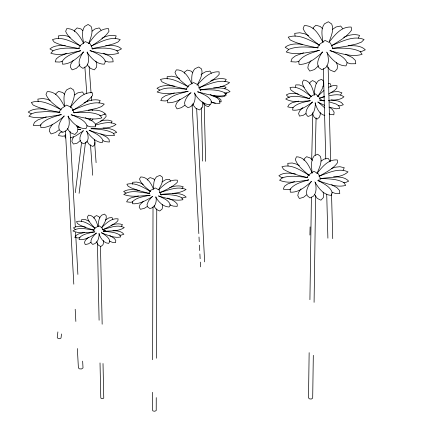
<?xml version="1.0" encoding="UTF-8"?>
<svg xmlns="http://www.w3.org/2000/svg" width="435" height="435" viewBox="0 0 435 435"><rect width="100%" height="100%" fill="white"/><g stroke="black" fill="none" stroke-linecap="round" stroke-linejoin="round"><path stroke-width="0.65" d="M152.527 392.31L152.484 409.966L152.973 410.966L154.844 411.244L156.219 410.52L156.252 397.617M152.614 359.723L153.017 206.946M156.355 358.233L156.752 208.854M309.149 352.665L308.497 397.481L309.149 398.775L311.248 399.085L312.689 398.096L313.314 355.313M309.916 299.699L311.406 197.164M314.081 302.347L315.631 195.739M309.905 235.052L310.095 226.918M311.688 159.786L312.803 112.997M315.196 155.197L316.082 117.901M314.277 95.341C314.614 90.257 314.625 84.379 318.518 80.567L321.693 79.317L323.629 81.41C324.369 86.995 320.503 91.812 317.882 96.407M99.175 233.503C99.213 237.912 97.772 243.48 92.747 244.426L91.018 242.763C90.214 238.777 93.77 235.743 96.189 233.073M315.391 102.763C315.266 107.179 314.744 112.154 311.199 115.237L308.024 116.526L306.088 114.4C305.196 109.332 309.464 105.373 312.433 101.828M98.136 226.417C98.402 222.508 98.544 217.989 101.67 215.184L104.465 214.091L106.194 215.722C106.879 220.279 103.601 224.199 101.458 227.94M74.662 31.537L74.755 30.189L77.109 27.916L80.97 28.927L82.84 30.657M313.156 28.808L313.254 27.633L315.913 25.235L320.231 26.47L322.389 28.514M295.523 87.147L295.784 84.885L299.476 84.934L302.673 86.195L304.266 87.332M81.486 221.333L81.698 219.528L84.95 219.441L89.202 221.225M304.011 160.433L304.206 158.813L306.631 156.698L310.34 158.019L312.493 160.384M57.898 331.91L57.23 337.294L57.882 338.381L59.78 338.74L61.02 338.006L61.525 333.966M75.309 192.645L81.617 142.185M79.105 193.352L85.499 142.218M55.772 94.699L55.914 93.617L58.573 91.388L62.667 92.486L64.581 94.275M184.38 73.243L184.652 72.009L187.365 70.046L191.155 71.133L192.825 72.808M329.529 161.825L329.784 160.765L328.197 158.378L324.026 159.123L321.052 161.124M147.476 180.123L147.737 179.122L150.097 177.61L153.327 178.644L154.637 179.992M309.557 83.95L310.133 82.21L312.537 80.551L315.353 81.976L316.375 83.634M89.773 120.261L90.311 118.695M93.9 218.207L94.335 216.962L96.45 215.586L98.946 216.635L99.86 217.924M329.273 41.526C331.133 36.002 334.276 29.754 331.66 23.99L328.365 21.75L324.483 23.816C320.606 28.884 322.079 35.681 322.857 41.51M88.773 43.527C90.534 38.117 93.569 32.021 91.078 26.404L88.109 24.458L84.667 26.453C81.28 31.151 82.688 37.279 83.487 42.576M115.172 38.405L116.205 35.898C111.322 34.501 106.26 35.942 101.882 38.22M358.369 38.095L359.555 35.387C354.221 33.702 348.587 35.012 343.661 37.334M330.529 86.902L331.03 85.777L330.16 83.585L328.343 83.759M111.202 123.094L112.067 121.186L108.168 120.125L104.204 120.245L100.539 121.104M70.291 107.494C72.395 102.024 75.989 95.863 73.591 89.958L70.503 87.908L66.691 89.849C62.841 94.455 64.016 100.898 64.646 106.385M317.099 173.315C319.176 168.024 322.493 162.135 320.394 156.377L317.615 154.191L314.146 155.937C310.362 160.803 311.607 167.415 312.167 173.103M343.112 170.172L344.264 167.72L339.931 166.725L335.456 167.181L331.285 168.497M98.968 102.981L100.219 100.48C94.765 98.837 89.066 100.349 84.069 102.714M197.245 85.048C199.529 80.078 203.373 74.592 201.535 68.926L198.757 66.979L194.989 68.67C191.057 72.672 191.666 78.74 191.949 83.89M158.764 189.491C160.64 185.701 163.772 181.52 162.337 177.11L159.998 175.397L156.73 176.648C153.267 179.796 153.631 184.902 153.74 189.176M83.205 51.988C80.812 56.24 77.435 61.493 79.98 66.392L82.949 68.382L86.386 66.337C89.724 62.259 88.664 56.632 87.343 51.977M186.517 88.724L188.301 85.706L193.57 82.541L198.224 84.901L200.791 90.779M224.846 81.59L226.243 79.339C221.062 77.675 215.581 78.952 210.698 80.992M322.395 51.841C319.649 56.392 315.87 62.085 318.643 67.452L321.938 69.741L325.82 67.621C329.474 63.461 328.539 57.523 327.202 52.624M59.013 112.295L61.297 108.685L66.56 105.096L71.65 107.543L74.178 112.997M202.998 104.161L203.83 102.867M311.096 181.493C308.518 185.642 305.06 190.704 307.235 195.723L310.014 197.952L313.483 196.163C316.892 192.373 316.256 186.903 315.326 182.298M148.688 193.401L150.668 190.367L155.257 187.953L159.194 190.079L161.146 195.239M83.09 130.701C80.986 133.877 78.523 138.069 80.703 141.821L83.308 143.778L86.331 142.49C89.36 139.369 88.028 134.692 86.782 131.065M78.512 48.437L80.616 45.24L85.336 41.602L90.175 43.891L92.911 49.372M73.732 136.96L72.319 139.108L71.878 141.592L73.406 144.034L77.126 143.207L80.578 140.347M93.661 230.099L95.086 227.951L99.082 225.825L102.067 227.858L102.638 228.94M88.615 43.685C93.514 36.98 99.262 28.378 108.571 28.634L108.951 31.363C104.737 38.008 97.467 41.842 91.203 46.295M340.513 94.873L341.921 92.829L338.457 91.66L334.629 91.736L330.943 92.568M181.982 188.556L183.222 186.762C178.763 185.152 173.951 186.039 169.612 187.599M63.869 115.987C61.112 120.087 57.083 125.236 59.579 130.353L62.667 132.452L66.473 130.456C70.176 126.601 69.529 120.832 68.322 116.08M79.92 64.788L76.364 68.338L72.177 69.888L70.388 67.175L70.851 64.086L73.303 60.188M317.175 47.79L319.736 44.218L325.07 40.395L330.459 43.076L333.025 48.764M121.289 226.341L122.518 224.683C118.777 223.073 114.644 224.02 110.968 225.346M318.529 65.761L314.489 69.529L309.769 71.09L307.817 68.039L308.388 64.663L311.03 60.661M316.936 173.456C322.096 167.203 328.207 159.014 337.31 159.96L337.522 162.733C333.074 169.036 325.701 172.32 319.295 176.273M329.42 41.765C334.863 34.903 341.437 26.35 351.203 27.062L351.594 30.075C346.679 37.318 338.414 41.26 331.28 45.974M70.954 106.57C76.391 100.045 82.9 92.062 92.296 92.66L92.563 95.45C87.549 102.258 79.583 105.999 72.623 110.479M306.789 177.436L309.144 174.604L313.956 171.308L318.54 173.978L320.769 179.476M309.182 98.457L310.943 96.407L315.489 93.916L319.361 97.364M190.438 92.802C187.86 95.814 185.092 99.066 184.543 103.133L185.196 105.645L187.98 107.646C194.668 106.211 196.006 98.593 194.75 92.889M65.826 134.823L65 135.78L65.337 138.091M197.066 85.195C202.879 78.893 209.681 71.106 219.099 71.84L219.148 74.401C213.743 80.676 205.842 83.998 198.811 88.087M301.036 188.866L298.421 192.602L297.785 195.658L299.362 198.512L303.543 197.283L306.523 194.885M209.92 104.944L208.332 106.727L205.673 105.667L203.607 102.997M52.624 124.247L49.949 127.977L49.296 131.125L51.091 133.953L55.669 132.457L58.91 129.847M201.008 74.94L202.193 73.705L205.478 71.824L209.947 71.079L211.426 73.205M152.239 196.495L148.465 200.986L147.008 204.7L147.514 206.794L149.852 208.55C155.398 207.74 156.97 201.595 155.947 196.876M317.55 96.445L323.966 90.469M101.431 227.793C106.004 223.508 111.235 217.897 118.108 218.854L117.869 220.801L116.036 222.606L110.822 225.83L102.676 229.843M91.171 120.838L92.965 119.07M224.509 88.849L226.113 87.277L223.411 86.369L220.186 86.429M322.819 86.293L323.694 85.45M83.776 51.961C77.778 57.496 71.182 64.081 62.493 64.206L62.102 61.433C66.223 55.218 74.113 53.331 80.611 50.531M158.857 189.665C163.859 184.859 169.802 179.176 177.328 180.182L177.311 182.298C172.483 187.316 165.691 189.752 159.607 192.884M180.046 99.229L176.398 103.367L175.561 106.249L177.067 108.902L181.509 107.619L184.766 105.286M161.907 181.955L165.588 179.758L169.433 179.323L170.661 181.123M105.384 220.066L108.832 217.908L112.04 217.554L112.828 219.273M322.694 52.14C315.989 57.92 308.513 64.652 299.101 64.429L298.709 61.368C303.325 54.799 311.9 53.065 319.002 50.319M302.863 107.527L299.612 110.958L298.6 113.535L299.47 116.107L303.108 115.367L305.952 113.524M311.726 181.395C305.636 186.533 298.84 192.738 290.319 192.183L290.107 189.366C294.408 183.478 302.227 182.069 308.725 179.72M143.474 201.155L139.967 204.678L139.178 207.033L140.407 209.295L144.251 208.392L147.101 206.582M88.457 237.282L85.32 240.37L84.461 242.502L85.255 244.568L88.452 243.85L90.942 242.273M64.489 115.976C57.605 121.408 50.123 127.776 40.874 127.694L40.602 124.861C45.517 118.537 54.092 117.037 61.253 114.416M83.553 130.734L75.581 136.014L70.497 137.879M92.09 31.151L95.015 28.949L99.24 27.9L100.991 30.129M332.65 29.303L335.95 27.003L340.687 26.008L342.622 28.509M191.117 92.709C184.048 97.418 176.518 103.013 167.633 102.78L167.584 100.175C172.809 94.46 181.096 93.405 188.165 91.198M312.564 102.258C306.599 106.091 300.145 111.132 292.646 110.104L292.94 107.652C297.415 102.948 304.353 102.181 310.351 100.588M74.505 95.009L77.773 92.862L82.384 91.921L84.145 94.205M96.57 233.1C91.247 236.254 85.592 240.272 79.11 239.663L79.344 237.684C83.362 233.731 89.371 233.127 94.607 231.768M62.189 131.555L59.421 133.257L58.497 135.611L62.455 136.22L65.799 135.802M152.707 196.517C146.541 200.105 139.945 204.298 132.523 203.759L132.539 201.606C137.194 197.071 144.202 196.615 150.238 195.103M328.789 87.196L333.33 85.505L337.071 85.744L336.777 88.153L334.678 90.311L328.713 94.031M95.841 124.013C99.506 121.876 103.682 120.071 106.14 116.449L105.797 114.182L104.46 114.133M324.379 96.217L319.29 98.582M91.372 45.914C100.354 42.287 110.354 35.893 120.223 39.601L117.88 42.064L113.829 43.788L104.666 46.224L92.443 48.546M225.167 94.264L226.918 93.471L225.885 92.709M331.367 45.577C341.627 41.831 353.089 35.066 364.09 39.514L361.431 42.13L356.869 43.881L346.548 46.246L332.791 48.399M72.716 110.109C82.634 106.531 93.617 100.05 104.269 104.112L101.616 106.559L97.174 108.217L87.212 110.533L73.988 112.714M318.871 176.142C328.055 173.157 338.495 167.361 348.027 171.879C341.089 178.23 329.474 177.072 320.628 178.616M198.795 87.734C208.561 84.597 219.338 78.588 229.615 82.612C221.399 88.74 210.11 88.011 200.372 89.925M66.865 53.298L59.323 56.409L56.213 58.899L55.212 61.89L59.666 62.053L62.248 61.362M113.769 133.371L116.743 132.365C113.258 128.635 107.826 128.358 103.041 128.015M159.656 192.585C168.106 190.312 177.485 185.767 186.104 189.475C178.665 194.293 168.959 193.243 160.444 194.527M102.252 229.745C109.283 228.005 117.303 223.976 124.296 227.587C118.266 231.73 110.24 230.615 103.247 231.42M303.581 52.847L295.599 55.827L292.07 58.453L290.901 61.705L295.892 62.036L299.073 61.308M46.3 116.884L37.943 119.875L34.474 122.355L33.25 125.394L38.024 125.65L41.102 124.937M319.551 98.201L324.543 96.815M95.086 125.133C101.828 123.48 109.489 120.865 116.042 124.437C109.343 129.499 98.946 127.808 90.899 128.847M294.571 181.612L287.633 183.994L284.452 186.251L283.299 189.171L287.633 189.687L290.836 189.078M174.332 92.97L165.599 95.662L162.141 97.864L160.771 100.643L165.262 100.969L167.638 100.501M80.605 50.851C70.883 52.494 60.563 56.436 50.835 53.239L53.179 50.726C61.449 47.176 70.736 48.214 79.507 48.388M78.148 129.722L80.758 129.162M138.422 196.016L130.881 197.909L127.857 199.605L126.618 201.856L130.467 202.286L132.811 201.938M84.319 232.491L78.615 233.954L75.994 235.427L74.776 237.439L77.849 237.95L80.1 237.651M298.709 101.105L292.108 102.736L289.117 104.438L287.709 106.858L291.178 107.641L293.098 107.44M319.671 50.471C308.703 51.912 297.018 55.827 286.214 51.977L288.878 49.307C298.236 45.702 308.54 47.225 318.311 47.758M61.297 114.737C50.661 116.047 39.4 119.739 28.9 116.248L31.554 113.752L36.007 112.312L46.056 111.572L60.079 112.23M329.54 95.64C334.287 94.857 339.822 93.612 343.96 96.82C339.757 100.561 333.596 99.871 328.338 100.387M104.003 230.74L105.139 230.55M308.698 180.041C299.149 181.02 288.791 184.222 279.602 180.264L282.032 177.92C290.248 174.99 299.155 176.664 307.61 177.458M319.594 99.832L321.53 99.555M188.012 91.519C177.833 92.361 167.051 95.45 157.122 92.008C165.121 85.401 177.05 88.876 186.588 89.104M116.776 50.764L118.086 50.59L121.517 48.861C117.33 44.805 111.039 45.452 105.672 45.735M99.61 115.628L101.475 115.449L105.265 113.796C100.817 109.462 94.107 110.039 88.359 110.18M360.169 51.689L361.452 51.569L365.313 49.797C360.881 45.349 354.133 45.642 348.304 45.767M94.917 231.947C87.658 232.138 79.725 234.144 72.917 230.931C78.952 226.439 87.179 229.408 94.031 230.093M149.999 195.358C141.31 195.614 132.071 197.659 123.747 194.472C131.136 189.263 141.054 192.738 149.395 193.347M310.09 100.882C302.059 101.007 293.06 103.215 285.757 99.022C292.521 93.742 301.923 97.516 309.617 98.522M78.213 129.586L80.687 129.412M224.498 93.193L226.292 93.079L230.039 91.665C225.792 87.343 219.18 87.984 213.607 87.946M343.313 182.76L345.243 182.651L348.68 181.161C344.966 176.876 338.827 176.942 333.596 176.822M91.801 48.383C100.121 48.236 109.011 47.072 116.797 50.656L118.63 53.173C109.239 56.387 99.278 52.662 89.958 50.786M103.236 230.702L105.553 230.599M73.754 112.518C82.509 112.513 91.85 111.463 100.006 115.264L101.85 117.88C91.676 120.881 81.111 116.977 71.101 114.911M332.541 48.187C341.741 48.296 351.583 47.366 360.093 51.509L362.105 54.342C351.404 57.529 340.328 53.075 329.86 50.737M199.747 89.751C208.082 89.909 217.011 88.996 224.726 92.742L226.282 95.178C216.695 97.674 206.908 94.009 197.566 91.905M324.521 100.49L320.029 100.518M181.792 198.11L186.202 197.082C182.662 193.33 177.045 193.608 172.282 193.368M219.354 101.839L221.203 101.817L220.909 99.816L219.104 98.125L214.042 95.825M119.75 235.15L121.099 235.15L123.872 234.247C121.398 230.849 116.738 230.925 112.942 230.61M338.272 105.748L340.181 105.797L343.329 104.753L341.35 102.442L338 100.985L331.013 99.876M160.868 194.347C167.85 194.75 175.321 194.336 181.694 197.648L182.966 199.719C174.68 201.394 166.431 198.072 158.476 196.06M319.758 178.421C327.919 178.943 336.728 178.546 344.041 182.727L345.678 185.402C336.239 187.925 326.772 183.325 317.816 180.688M65.315 45.697C60.035 45.365 54.13 45.262 49.9 48.927L52.907 50.65M91.301 128.668C98.631 129.38 106.45 129.407 113.04 133.072L114.65 135.339C105.884 136.846 97.364 132.74 89.077 130.386M103.351 231.273C108.919 231.898 115.019 231.828 119.848 235.03L120.674 236.961C114.019 238.391 107.565 235.074 101.447 232.845M45.844 109.201C39.889 108.696 33.223 108.223 28.204 112.078L31.347 113.878M302.744 44.316C296.784 43.761 290.091 43.331 285.142 47.295L288.492 49.285M174.506 86.125C168.639 85.477 162.108 84.781 156.975 88.316L159.803 90.023M215.298 103.073L212.28 102.698L211.089 102.122M319.899 100.306L324.173 100.925M295.408 173.864C289.906 173.081 283.615 172.113 278.878 175.729L281.717 177.703L282.94 177.969M139.238 190.448C134.083 189.682 128.352 188.681 123.638 191.536L126.03 193.042M79.137 48.6C70.736 47.002 62.004 45.979 54.261 42.141L52.428 39.667C62.026 35.898 71.77 41.977 80.377 45.816M213.623 96.021L222.165 96.88L225.025 96.14L224.4 95.298M76.81 126.688L79.165 127.123M85.554 227.124C81.557 226.314 77.077 225.596 73.423 227.875L75.184 229.348M59.666 112.431C50.716 110.517 41.417 109.201 33.158 105.042L31.32 102.481C41.706 98.865 51.977 105.352 61.139 109.625M317.893 47.975C308.529 45.892 298.796 44.413 290.21 39.928L288.204 37.149C299.182 33.343 309.943 40.509 319.556 45.088M211.948 95.684L213.047 95.917M186.794 89.344C178.415 87.326 169.693 85.896 162.005 81.829L160.45 79.442C170.33 76.343 179.867 82.519 188.404 86.799M298.334 94.101C294.364 93.166 289.906 92.628 286.301 94.933L288.285 96.858L289.405 97.239M307.159 177.605C299.149 175.419 290.759 173.744 283.587 169.367L281.951 166.741C291.836 163.685 301.047 170.765 309.307 175.289M329.502 101.926L336.212 104.063L338.827 105.89L339.735 108.32L336.135 108.821L329.039 107.135M149.558 193.597L138.738 190.557L131.201 187.882L128.162 186.256L126.884 184.222C135.367 182.042 143.256 187.458 150.396 191.318M104.944 61.03L108.63 62.042L113.154 61.835L112.708 58.812L110.06 56.322L103.198 53.222M86.788 125.72L90.708 126.857L95.597 126.786L95.265 123.676L92.535 121.055L85.314 117.738M324.869 115.514C319.083 114.253 316.718 107.929 315.032 102.894M77.033 126.618L79.948 127.498M347.108 62.694L350.697 63.782L355.759 63.733L355.313 60.389L352.394 57.556L345.374 54.163M94.15 230.3L85.646 227.516L79.692 224.998L77.37 223.454L76.538 221.556C83.389 219.74 89.528 224.618 94.96 228.114M210.953 101.959L215.211 103.291L219.876 103.356L219.778 100.48L217.364 98L210.225 94.574M318.779 179.78L319.948 180.161M169.623 204.831L173.239 206.103L177.23 206.342L177.214 203.955C174.859 200.818 171.031 199.464 167.502 198.094M309.742 98.778C303.271 96.32 296.344 94.352 290.895 89.92L289.982 87.527C298.274 85.581 305.218 92.209 311.438 96.706M331.829 192.145L335.352 193.434L339.773 193.564L339.523 190.497L337.087 187.806L331.633 184.668M102.975 140.69L105.466 141.663L109.402 142.022L109.054 139.483L106.76 137.134L100.806 133.882M70.252 37.383L67.023 36.018L62.754 35.262L58.263 35.953L58.671 38.476M109.495 241.115L112.333 242.328L115.596 242.6L115.802 240.43L114.361 238.445L109.761 235.46M50.117 100.556L47.279 99.327L42.739 98.473L37.878 99.088L38.177 101.643M71.383 114.601C77.06 117.445 84.607 119.462 87.174 125.862L85.961 128.706C77.925 128.847 72.09 122.382 67.887 116.281M90.11 50.449C95.618 53.195 102.801 55.223 105.384 61.351L104.389 64.168C96.603 64.434 91.084 57.98 86.951 52.184M324.717 105.406L317.827 102.143M308.714 35.621L304.516 33.734L299.742 32.761L294.696 33.364L295.126 36.143M197.767 91.606C202.824 94.275 209.773 96.211 211.742 102.16L210.377 104.743C203.069 104.781 197.784 98.859 194.32 93.063M330.143 50.406C336.277 53.592 344.286 55.963 347.157 62.836L346.004 65.892C337.261 65.881 331.149 58.616 326.495 52.069M179.655 78.702L176.012 77.038L171.776 76.163L167.132 76.625L167.209 78.963M158.634 195.832C162.869 198.181 168.726 199.888 170.351 204.928L169.123 207.006C163.016 206.766 158.579 201.894 155.643 196.995M143.305 184.44L140.217 182.928L136.601 182.058L132.604 182.276L132.626 184.195M329.099 113.85L330.16 114.378L333.841 114.802L334.113 112.154L332.514 109.658L330.089 107.581M89.305 130.185C94.216 132.969 100.528 135.073 103.019 140.538L102.143 142.729C95.249 141.973 90.453 136.329 86.445 131.191M299.318 165.67L296.333 164.087L292.211 162.989L287.791 163.326L288.046 165.909M317.99 180.362C323.259 183.597 330.17 186.294 332.291 192.607L331.155 195.358C323.357 194.967 318.491 187.953 314.81 181.868M101.583 232.649C104.786 234.982 109.267 237.173 109.843 241.507L108.625 243.393C103.394 243.04 100.48 238.048 98.914 233.611M80.377 46.077C75.043 41.776 68.42 38.014 65.669 31.44L66.669 28.672C75.44 28.139 80.154 36.872 83.732 43.522M61.134 109.897C55.642 105.33 48.72 101.36 45.996 94.444L47.214 91.654C55.936 91.149 60.856 99.517 64.331 106.254M319.317 45.256C313.45 40.319 306.153 35.969 303.146 28.601L304.304 25.6C314.092 25.306 319.23 35.045 323.118 42.565M318.012 101.882L324.733 107.913M188.148 86.869C183.331 82.585 177.078 78.817 174.99 72.411L176.354 69.883C184.445 69.508 188.806 77.37 191.661 83.759M150.407 191.503C146.416 187.751 141.196 184.429 139.499 178.975L140.728 176.936C147.585 176.893 151.201 183.543 153.495 189.062M309.209 175.615C304.103 170.786 297.671 166.404 295.338 159.493L296.474 156.779C305.196 157.002 309.106 166.083 312.183 172.923M95.004 228.25C92.046 224.873 88.055 221.649 87.375 216.978L88.588 215.124C94.406 215.374 96.543 221.605 97.946 226.309M311.183 96.793C307.686 92.389 303.01 88.104 302.309 82.253L303.706 79.996C310.585 80.752 312.558 88.403 314.103 94.014M212.101 79.823L212.905 80.812M86.837 141.206L89.463 144.806L92.845 146.481L94.928 144.458L95.096 141.919L94.248 139.477M87.239 64.13L88.044 65.788L90.409 68.371L94.308 69.872L96.624 67.099L96.782 63.994L95.809 61.134M326.881 65.603L327.609 67.148L330.208 70.073L334.542 71.862L337.19 68.899L337.413 65.489L336.375 62.319M67.577 128.423L68.36 130.136L70.774 132.844L74.902 134.486L77.528 131.702L77.849 128.526L76.957 125.595M314.619 194.478L317.229 198.398L320.932 200.192L323.357 197.593L323.7 194.494L323.074 192.139M192.901 103.655L193.722 105.77L195.832 108.32L199.643 109.935L202.329 107.429L202.857 104.514L202.226 101.801M154.153 205.652L154.762 207.321L156.513 209.518L159.737 211.008L162.103 209.028L162.625 206.63L162.146 204.368M96.787 241.561L97.114 243.105L98.337 245.133L100.844 246.542L102.948 244.796L103.601 242.632L103.438 240.539M312.58 112.866L312.928 114.796L314.277 117.336L317.093 119.141L319.502 117.091L320.274 114.448L320.16 112.502M89.142 66.631L91.056 93.008M91.301 96.391L91.595 100.447M92.231 109.239L92.329 110.593M94.433 139.678L94.531 141.027M94.629 142.381L96.102 162.674M84.874 67.028L86.782 93.405M87.272 100.17L87.37 101.518M90.507 144.806L92.715 175.245M70.057 131.441L75.293 226.978M75.587 232.399L77.892 274.409M82.645 361.137L83.014 367.918L81.432 368.989L79.116 368.793L78.382 367.521L77.343 348.549M65.424 131.049L73.814 284.18M75.19 309.252L75.859 321.449M196.647 108.554L204.651 261.892M192.101 104.694L198.828 233.611M199.007 236.999L199.252 241.751M199.431 245.144L199.714 250.571M199.893 253.964L200.138 258.711M200.317 262.104L200.562 266.856M328.137 67.099L330.66 161.352M331.53 193.896L332.731 238.652M323.357 68.67L325.772 158.857M326.718 194.113L327.898 238.19M204.184 103.122L205.635 161.341M201.351 107.597L202.683 161.081M100.469 246.27L102.16 324.211M103.013 363.513L103.764 398.079L102.568 398.716L101.072 398.427L100.773 397.498L100.023 362.931M97.418 242.98L99.098 320.236"/></g></svg>
